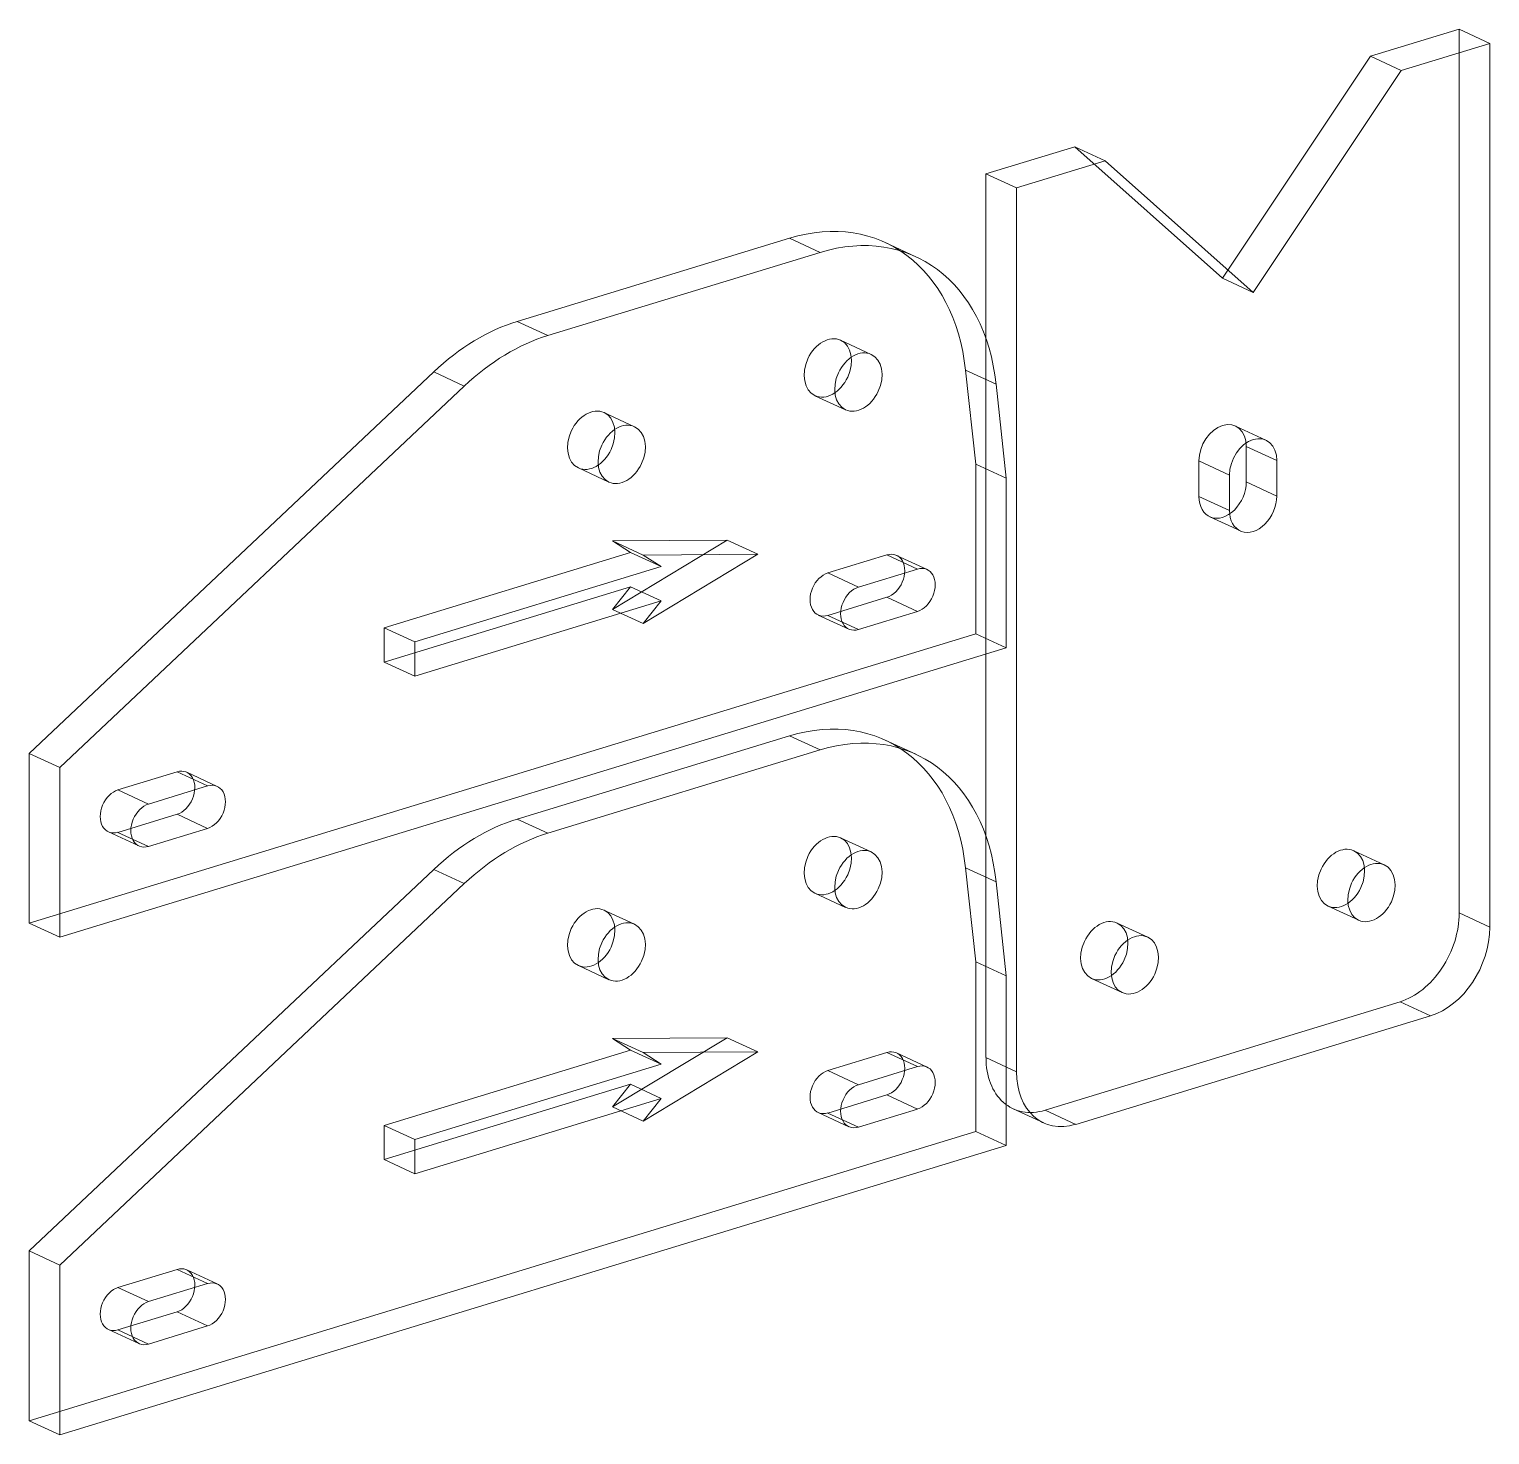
# Model space of a CAD drawing. Header units: millimetres. Extents: x -125 to 66, y -40 to 144.
import ezdxf

# ---------------------------------------------------------------- set-up
doc = ezdxf.new("R2010")
doc.units = ezdxf.units.MM
doc.layers.add('1', color=7, linetype='CONTINUOUS', true_color=0xffffff)

msp = doc.modelspace()

# ---------------------------------------------------------------- linework, layer by layer
at = {"layer": '1', "color": 252, "linetype": 'Continuous', "lineweight": 13}
for p, q in [((62.05, 144.08), (50.41, 140.53)), ((62.05, 28.23), (62.05, 144.08)), ((66.06, 142.23), (62.05, 144.08)), ((66.06, 142.23), (54.42, 138.68)), ((66.06, 26.38), (66.06, 142.23)), ((50.41, 140.53), (31.02, 111.43)), ((54.42, 138.68), (50.41, 140.53)), ((54.42, 138.68), (35.03, 109.58)), ((11.63, 128.68), (0, 125.13)), ((15.64, 126.83), (11.63, 128.68)), ((31.02, 111.43), (11.63, 128.68)), ((15.64, 126.83), (4.01, 123.28)), ((35.03, 109.58), (15.64, 126.83)), ((0, 125.13), (0, 9.27)), ((4.01, 123.28), (0, 125.13)), ((4.01, 123.28), (4.01, 7.42)), ((-61.46, 105.77), (-25.77, 116.68)), ((-21.76, 114.83), (-25.77, 116.68)), ((-9.19, 114.26), (-13.2, 116.11)), ((-57.45, 103.92), (-21.76, 114.83)), ((35.03, 109.58), (31.02, 111.43)), ((-61.46, 105.77), (-57.45, 103.92)), ((-15.06, 101.46), (-19.07, 103.31)), ((-125.45, 49.15), (-72.41, 99.16)), ((-68.4, 97.31), (-72.41, 99.16)), ((-2.68, 99.37), (-1.35, 87.06)), ((-2.68, 99.37), (1.33, 97.53)), ((-121.44, 47.3), (-68.4, 97.31)), ((-22.42, 96.04), (-18.41, 94.2)), ((1.33, 97.53), (2.66, 85.22)), ((-46.08, 91.98), (-50.09, 93.83)), ((36.71, 90.21), (32.7, 92.06)), ((34.13, 89.37), (34.13, 84.74)), ((38.13, 87.53), (34.13, 89.37)), ((-53.44, 86.57), (-49.43, 84.72)), ((-1.35, 87.06), (-1.35, 64.82)), ((-1.35, 87.06), (2.66, 85.22)), ((27.92, 82.84), (27.92, 87.48)), ((31.93, 85.63), (27.92, 87.48)), ((38.13, 87.53), (38.13, 82.89)), ((2.66, 85.22), (2.66, 62.97)), ((31.93, 81), (31.93, 85.63)), ((38.13, 82.89), (34.13, 84.74)), ((31.93, 81), (27.92, 82.84)), ((29.35, 80.16), (33.36, 78.31)), ((-48.98, 77), (-33.93, 77.11)), ((-33.93, 77.11), (-48.98, 68.03)), ((-48.98, 77), (-44.97, 75.15)), ((-46.59, 75.49), (-48.98, 77)), ((-33.93, 77.11), (-29.92, 75.26)), ((-78.91, 65.61), (-46.59, 75.49)), ((-46.59, 75.49), (-42.58, 73.64)), ((-29.92, 75.26), (-44.97, 66.18)), ((-44.97, 75.15), (-29.92, 75.26)), ((-42.58, 73.64), (-44.97, 75.15)), ((-12.98, 75.17), (-20.74, 72.8)), ((-12.98, 75.17), (-8.98, 73.32)), ((-7.72, 73.26), (-11.73, 75.11)), ((-74.9, 63.76), (-42.58, 73.64)), ((-20.74, 72.8), (-16.73, 70.95)), ((-8.98, 73.32), (-16.73, 70.95)), ((-46.59, 71), (-78.91, 61.12)), ((-48.98, 68.03), (-46.59, 71)), ((-46.59, 71), (-42.58, 69.15)), ((-42.58, 69.15), (-74.9, 59.28)), ((-44.97, 66.18), (-42.58, 69.15)), ((-20.74, 67.24), (-12.98, 69.61)), ((-12.98, 69.61), (-8.98, 67.76)), ((-48.98, 68.03), (-44.97, 66.18)), ((-22, 67.29), (-17.99, 65.44)), ((-20.74, 67.24), (-16.73, 65.39)), ((-16.73, 65.39), (-8.98, 67.76)), ((-78.91, 65.61), (-74.9, 63.76)), ((-78.91, 61.12), (-78.91, 65.61)), ((-1.35, 64.82), (-125.45, 26.9)), ((-74.9, 59.28), (-74.9, 63.76)), ((-1.35, 64.82), (2.66, 62.97)), ((2.66, 62.97), (-121.44, 25.05)), ((-78.91, 61.12), (-74.9, 59.28)), ((-61.46, 40.54), (-25.77, 51.45)), ((-21.76, 49.6), (-25.77, 51.45)), ((-9.19, 49.03), (-13.2, 50.88)), ((-125.45, 26.9), (-125.45, 49.15)), ((-125.45, 49.15), (-121.44, 47.3)), ((-57.45, 38.69), (-21.76, 49.6)), ((-121.44, 25.05), (-121.44, 47.3)), ((-106.06, 46.73), (-113.81, 44.36)), ((-106.06, 46.73), (-102.05, 44.88)), ((-100.79, 44.83), (-104.8, 46.67)), ((-113.81, 44.36), (-109.8, 42.51)), ((-102.05, 44.88), (-109.8, 42.51)), ((-113.81, 38.8), (-106.06, 41.17)), ((-106.06, 41.17), (-102.05, 39.32)), ((-61.46, 40.54), (-57.45, 38.69)), ((-115.07, 38.86), (-111.06, 37.01)), ((-113.81, 38.8), (-109.8, 36.95)), ((-109.8, 36.95), (-102.05, 39.32)), ((-15.06, 36.23), (-19.07, 38.08)), ((52.22, 34.54), (48.21, 36.39)), ((-125.45, -16.08), (-72.41, 33.92)), ((-68.4, 32.08), (-72.41, 33.92)), ((-2.68, 34.14), (-1.35, 21.83)), ((-2.68, 34.14), (1.33, 32.29)), ((-121.44, -17.93), (-68.4, 32.08)), ((-22.42, 30.81), (-18.41, 28.96)), ((1.33, 32.29), (2.66, 19.98)), ((44.86, 29.12), (48.87, 27.27)), ((-125.45, 26.9), (-121.44, 25.05)), ((-46.08, 26.75), (-50.09, 28.6)), ((21.2, 25.06), (17.19, 26.91)), ((66.06, 26.38), (62.05, 28.23)), ((-53.44, 21.33), (-49.43, 19.48)), ((-1.35, 21.83), (-1.35, -0.41)), ((-1.35, 21.83), (2.66, 19.98)), ((2.66, 19.98), (2.66, -2.26)), ((13.84, 19.64), (17.84, 17.8)), ((7.76, 2.37), (54.29, 16.59)), ((54.29, 16.59), (58.3, 14.74)), ((11.76, 0.52), (58.3, 14.74)), ((-48.98, 11.76), (-33.93, 11.88)), ((-33.93, 11.88), (-48.98, 2.8)), ((-48.98, 11.76), (-44.97, 9.92)), ((-46.59, 10.25), (-48.98, 11.76)), ((-33.93, 11.88), (-29.92, 10.03)), ((-78.91, 0.38), (-46.59, 10.25)), ((-46.59, 10.25), (-42.58, 8.4)), ((-29.92, 10.03), (-44.97, 0.95)), ((-44.97, 9.92), (-29.92, 10.03)), ((-42.58, 8.4), (-44.97, 9.92)), ((-12.98, 9.94), (-20.74, 7.57)), ((-12.98, 9.94), (-8.98, 8.09)), ((-7.72, 8.03), (-11.73, 9.88)), ((-74.9, -1.47), (-42.58, 8.4)), ((-8.98, 8.09), (-16.73, 5.72)), ((0, 9.27), (4.01, 7.42)), ((-46.59, 5.77), (-78.91, -4.11)), ((-48.98, 2.8), (-46.59, 5.77)), ((-46.59, 5.77), (-42.58, 3.92)), ((-20.74, 7.57), (-16.73, 5.72)), ((-42.58, 3.92), (-74.9, -5.96)), ((-44.97, 0.95), (-42.58, 3.92)), ((-20.74, 2), (-12.98, 4.37)), ((-12.98, 4.37), (-8.98, 2.53)), ((-48.98, 2.8), (-44.97, 0.95)), ((-22, 2.06), (-17.99, 0.21)), ((-20.74, 2), (-16.73, 0.16)), ((-16.73, 0.16), (-8.98, 2.53)), ((3.57, 2.56), (7.58, 0.71)), ((11.76, 0.52), (7.76, 2.37)), ((-78.91, 0.38), (-74.9, -1.47)), ((-78.91, -4.11), (-78.91, 0.38)), ((-1.35, -0.41), (-125.45, -38.33)), ((-74.9, -5.96), (-74.9, -1.47)), ((-1.35, -0.41), (2.66, -2.26)), ((2.66, -2.26), (-121.44, -40.18)), ((-78.91, -4.11), (-74.9, -5.96)), ((-125.45, -38.33), (-125.45, -16.08)), ((-125.45, -16.08), (-121.44, -17.93)), ((-121.44, -40.18), (-121.44, -17.93)), ((-106.06, -18.5), (-113.81, -20.87)), ((-106.06, -18.5), (-102.05, -20.35)), ((-100.79, -20.41), (-104.8, -18.56)), ((-113.81, -20.87), (-109.8, -22.72)), ((-102.05, -20.35), (-109.8, -22.72)), ((-113.81, -26.43), (-106.06, -24.06)), ((-106.06, -24.06), (-102.05, -25.91)), ((-115.07, -26.38), (-111.06, -28.22)), ((-113.81, -26.43), (-109.8, -28.28)), ((-109.8, -28.28), (-102.05, -25.91)), ((-125.45, -38.33), (-121.44, -40.18))]:
    msp.add_line(p, q, dxfattribs=at)
for centre, major_axis, start_param, end_param in [((-25.77, 88.87), (-12.57, -27.24), 2.265662, 3.712103), ((-21.76, 87.02), (12.57, 27.24), 5.407254, 6.853696), ((-61.46, 77.97), (-12.57, -27.24), 3.712103, 4.20206), ((-57.45, 76.12), (12.57, 27.24), 0.57051, 1.060468), ((31.02, 88.43), (-1.68, -3.63), 2.141307, 5.282899), ((35.03, 86.58), (-1.68, -3.63), 2.141307, 5.282899), ((31.02, 83.79), (-1.68, -3.63), 5.282899, 8.424492), ((35.03, 81.94), (-1.68, -3.63), 5.282899, 8.424492), ((-12.98, 72.39), (1.26, 2.72), 3.712103, 6.853696), ((-20.74, 70.02), (1.26, 2.72), 0.57051, 3.712103), ((-8.98, 70.54), (1.26, 2.72), 3.712103, 6.853696), ((-16.73, 68.17), (1.26, 2.72), 0.57051, 3.712103), ((-25.77, 23.64), (-12.57, -27.24), 2.265662, 3.712103), ((-21.76, 21.79), (12.57, 27.24), 5.407254, 6.853696), ((-106.06, 43.95), (1.26, 2.72), 3.712103, 6.853696), ((-113.81, 41.58), (1.26, 2.72), 0.57051, 3.712103), ((-102.05, 42.1), (1.26, 2.72), 3.712103, 6.853696), ((-109.8, 39.73), (1.26, 2.72), 0.57051, 3.712103), ((-61.46, 12.74), (-12.57, -27.24), 3.712103, 4.20206), ((-57.45, 10.89), (12.57, 27.24), 0.57051, 1.060468), ((54.29, 25.86), (-4.19, -9.08), 0.57051, 2.141307), ((58.3, 24.01), (4.19, 9.08), 3.712103, 5.282899), ((-12.98, 7.16), (1.26, 2.72), 3.712103, 6.853696), ((-8.98, 5.31), (1.26, 2.72), 3.712103, 6.853696), ((7.76, 11.64), (-4.19, -9.08), 5.282899, 6.853696), ((-20.74, 4.79), (1.26, 2.72), 0.57051, 3.712103), ((11.76, 9.79), (4.19, 9.08), 2.141307, 3.712103), ((-16.73, 2.94), (1.26, 2.72), 0.57051, 3.712103), ((-106.06, -21.28), (1.26, 2.72), 3.712103, 6.853696), ((-113.81, -23.65), (1.26, 2.72), 0.57051, 3.712103), ((-102.05, -23.13), (1.26, 2.72), 3.712103, 6.853696), ((-109.8, -25.5), (1.26, 2.72), 0.57051, 3.712103)]:
    msp.add_ellipse(centre, major_axis=major_axis, ratio=0.718873, start_param=start_param, end_param=end_param, dxfattribs=at)
for centre, major_axis in [((-20.74, 99.68), (-1.68, -3.63)), ((-16.73, 97.83), (-1.68, -3.63)), ((-51.76, 90.2), (1.68, 3.63)), ((-47.76, 88.35), (1.68, 3.63)), ((-20.74, 34.44), (-1.68, -3.63)), ((-16.73, 32.6), (-1.68, -3.63)), ((46.54, 32.76), (1.68, 3.63)), ((50.54, 30.91), (1.68, 3.63)), ((-51.76, 24.97), (1.68, 3.63)), ((-47.76, 23.12), (1.68, 3.63)), ((15.51, 23.28), (1.68, 3.63)), ((19.52, 21.43), (1.68, 3.63))]:
    msp.add_ellipse(centre, major_axis=major_axis, ratio=0.718873, dxfattribs=at)

doc.saveas('drawing.dxf')
